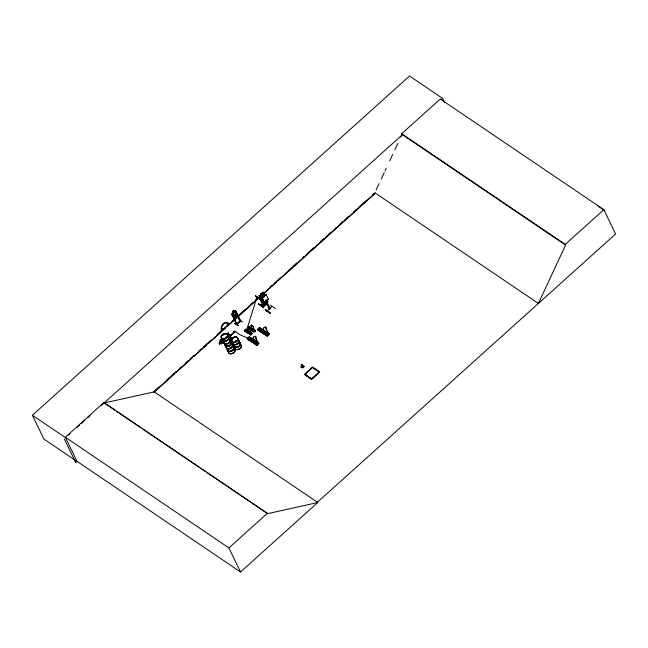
<?xml version="1.0" encoding="UTF-8"?>
<svg xmlns="http://www.w3.org/2000/svg" width="648" height="648" viewBox="0 0 648 648"><rect width="100%" height="100%" fill="white"/><g stroke="black" fill="none" stroke-linecap="round" stroke-linejoin="round"><path stroke-width="0.97" d="M227.877 333.477L228.266 333.129M228.064 332.959L232.357 341.804M226.905 334.7L228.371 333.364M229.222 336.474C229.19 337.786 230.388 334.757 228.282 337.559M251.051 333.566L250.768 333.185L251.294 333.372M254.364 330.529L253.846 330.48L254.405 330.747M257.507 343.391L256.762 342.849L257.418 342.962M267.883 333.955C266.231 332.878 268.45 334.757 267.357 333.558M267.154 333.485L267.827 334.101L267.357 333.671M256.794 342.857L257.369 343.456M250.525 333.995L248.856 331.104A1.247 0.81 -56.7 0 1 248.435 329.686L247.965 328.398M247.99 328.577L249.488 326.827L248.273 328.026M251.116 325.895L251.157 325.434M247.471 331.865L247.577 331.209L248.022 331.654M251.578 340.459L252.744 340.135M252.712 340.151L252.566 340.613M252.728 340.378L251.999 339.827L251.724 340.759M262.983 330.917C262.553 332.643 260.982 330.205 262.764 330.658M262.999 331.136L262.715 330.561M222.709 335.332L222.815 334.911L222.483 335.324M223.025 335.178L222.645 335.34M225.739 337.446L226.047 337.924L226.589 337.592M225.836 337.527L226.403 337.762M226.112 337.77L226.484 337.195M226.517 337.333L226.703 337.535M233.005 338.377L232.502 338.677L233.061 338.588M232.567 338.774L233.053 338.418M235.985 340.662C236.731 342.104 235.896 339.9 236.463 340.889M235.119 310.838C236.893 310.157 232.041 312.652 232.073 313.559L231.863 314.361L236.795 324.632L240.108 321.076M232.114 313.583L231.903 314.385L236.86 324.591L240.789 321.003L240.214 321.06M260.237 296.266L261.16 295.431L260.528 294.257L261.849 293.074L262.432 294.346L263.307 293.504L260.018 297.059L262.513 301.004M260.067 297.035L260.277 296.282M301.361 364.354L301.717 367.254L302.543 367.432L303.475 366.468L301.433 364.322L301.579 366.914M303.337 366.136L301.514 364.322L301.717 367.254M244.401 330.674L244.831 330.269L251.06 334.684M251.205 334.19L251.278 333.121C251.926 335.016 250.938 331.266 252.023 333.526L250.646 334.319L250.841 334.733L252.323 333.518L245.705 329.208L244.685 330.334M249.48 332.335L245.487 329.524L249.707 332.124M245.705 329.208L245.438 329.719L249.618 332.197M249.018 326.479L247.544 327.694L254.21 331.849L247.487 327.888L247.957 327.459L254.032 331.744M248.605 326.714L255.012 331.104L248.605 326.714L255.442 330.715L248.808 326.665M256.875 345.36L247.18 339.066L249.431 337.001M248.686 338.945L257.515 344.768L247.876 338.418L247.204 338.653L249.196 336.839L255.053 340.702M249.083 337.325L249.196 336.839M245.616 329.549L244.361 330.699L250.8 334.919L251.254 334.498M244.377 330.423L250.995 334.741L244.555 330.537M251.878 333.939L251.967 333.104M249.01 326.487L247.496 327.888L253.951 332.084L255.442 330.699M247.803 327.459L254.372 331.711L247.504 327.613M266.927 332.513L269.374 334.06L267.106 336.158L257.45 329.824L259.743 327.71L259.338 328.107M257.556 329.63L258.155 329.176L267.786 335.518L258.957 329.711M256.819 345.4L257.256 345.011L247.625 338.669M247.269 338.783L256.956 345.165L257.515 344.752L247.658 338.426M258.528 343.707L258.584 342.671C256.154 340.232 259.151 345.862 257.548 342.695L256.94 343.254L257.442 344.299L258.05 343.74M256.657 341.755L259.111 343.286L256.9 345.109L256.6 344.493L256.989 344.841L258.674 343.31L257.45 342.168M267.381 335.915L257.483 329.419L259.467 327.596L265.324 331.46M267.786 335.534L257.88 329.459M268.782 334.49L268.855 333.428L267.883 332.789L267.964 333.428M256.94 297.149L246.159 331.654L247.487 330.44L246.159 331.654M267.324 333.566L267.737 334.19M267.527 333.793L267.827 334.101L267.502 333.68M222.434 339.155L220.595 340.816C220.822 342.33 217.299 344.023 220.433 341.804L220.239 340.176L222.361 338.272M222.402 338.296L219.947 340.978M257.054 342.954L257.499 343.067L256.964 342.824M240.457 320.606L236.504 324.203L237.119 323.976M240.222 321.303L240.797 321.044L235.775 310.773M376.115 190.034L379.088 183.651M381.21 179.091L384.191 172.716M385.034 170.894L386.313 168.156M389.707 160.866L392.68 154.483M394.81 149.923L397.783 143.54M400.756 137.157L402.027 134.428L401.695 133.731L440.292 99.006L603.847 209.677L615.6 233.993L317.358 502.273L317.739 502.54L267.713 513.645L226.832 485.976M538.391 303.442L565.582 245.098L565.242 244.401L401.695 133.731M233.061 312.773L232.6 313.762L233.661 315.949L234.762 316.289L235.985 315.171L236.18 313.64L235.127 311.453L234.284 311.656M222.718 340.799L221.559 342.905L222.288 340.816L220.612 340.937L222.475 340.322M247.309 331.541L247.949 331.225L247.536 331.817M229.206 335.624L229.7 335.227L229.157 335.632M222.588 334.967L222.726 335.397M225.723 337.486L226.249 337.098M226.646 337.64L226.33 337.146M235.937 340.726L235.767 341.059M244.434 330.569L250.825 334.894M249.261 337.041L254.923 340.702M259.184 328.123L266.377 332.91M267.195 335.964L257.596 329.589M269.171 334.141L267.551 332.999M251.205 325.466L251.643 325.061M238.399 325.579L234.851 323.255M234.9 323.441L238.505 325.766L234.868 323.214M230.356 340.37L232.47 341.796L228.218 333.064L226.63 334.295M237.176 324.316L232.47 314.653L232.106 314.985L232.47 314.653M236.723 324.446L240.505 320.574M250.484 328.649L250.687 329.071M252.615 340.403L251.797 340.71M226.225 337.657L226.395 337.179M229.829 340.799L232.794 338.459M236.172 341.091L236.577 340.872M233.005 312.773L232.397 311.575L233.701 310.384L232.438 311.599L235.329 317.463M233.256 313.162L234.471 312.044M234.309 315.349L235.532 314.231M234.357 318.233L237.362 315.487L237.249 313.956M249.245 328.755L250.574 327.54L249.286 328.844A1.247 0.81 -56.7 0 1 250.112 329.962L251.408 333.185M254.794 331.047L254.34 329.954L255.093 330.294L255.239 330.893L248.832 326.398M254.486 330.342L253.595 331.152L251.934 328.261A1.247 0.81 -56.7 0 1 251.513 326.843L251.06 325.733M255.15 330.715L255.093 330.294M254.332 331.379C253.66 329.54 254.259 332.286 254.737 331.007L254.405 330.31M251.805 338.548L249.877 340.492L251.805 338.548A32.611 32.084 27.9 0 1 235.184 331.355L234.617 330.926L234.754 331.428M257.629 342.752L256.94 343.254M267.818 333.461C269.22 334.352 267.324 336.093 267.211 334.012L268.061 333.639L266.66 334.805L264.165 330.472A1.871 1.215 -56.7 0 1 263.347 328.787A1.871 1.215 -56.7 0 1 265.226 327.07A1.871 1.215 -56.7 0 1 266.045 328.755L268.061 333.639M256.389 344.048L257.791 342.881L255.847 338.037A1.871 1.215 -56.7 0 0 255.029 336.353A1.871 1.215 -56.7 0 0 253.149 338.07A1.871 1.215 -56.7 0 0 253.894 339.706L256.462 344.096M267.908 333.518L267.211 334.012M267.405 335.867L266.871 335.251L267.26 335.607L268.944 334.068L268.855 333.428M235.661 311.753L236.147 311.51L235.783 311.842L240.376 321.408L235.783 311.842M238.901 319.577L242.433 321.926M77.112 461.4L75.759 462.623L64.338 439.012M267.713 513.645L103.947 402.521L65.343 437.246L77.072 461.514L43.91 439.069L32.4 415.255L409.528 76.01L442.689 98.456L444.82 102.862M68.534 435.019L70.016 433.69M76.699 427.68L79.663 425.007M81.154 423.671L84.864 420.333M87.836 417.66L90.056 415.66M101.193 405.64L402.408 134.687M441.199 99.792L442.689 98.456M255.636 295.917L255.701 296.711L255.636 295.917L267.438 304.025L267.219 303.094L263.023 307.006M260.528 294.257L261.865 293.18M264.546 296.104L262.724 292.54L263.112 292.191L265.072 295.893L263.971 293.495L263.266 293.479M263.258 292.289L262.724 292.54M159.068 386.872L153.803 391.603L317.795 502.484L240.53 571.99L76.982 461.311M166.585 380.109L168.836 378.076M171.096 376.051L176.353 371.312M180.12 367.934L181.618 366.582M185.377 363.196L188.39 360.491M189.888 359.138L193.647 355.76M198.912 351.022L201.163 348.997M203.423 346.964L210.94 340.2M217.704 334.117L220.717 331.411M222.215 330.059L228.234 324.648M231.992 321.27L233.499 319.918M236.504 317.212L245.527 309.096M250.792 304.358L253.044 302.333M255.296 300.299L259.808 296.241M269.584 287.453L271.844 285.42M274.096 283.395L280.114 277.984M288.384 270.548L291.389 267.843M292.888 266.49L297.4 262.432M302.665 257.693L304.171 256.341M307.176 253.635L313.94 247.552M320.711 241.461L323.716 238.756M325.976 236.731L331.233 231.992M334.992 228.614L336.498 227.262M339.503 224.556L343.262 221.171M344.768 219.818L348.527 216.44M353.792 211.702L356.044 209.677M358.304 207.652L365.82 200.888M372.584 194.797L374.844 192.772L538.78 303.701M375.224 193.031L154.184 391.862L104.166 402.967L103.947 402.521M154.046 392.275L174.353 374.001M175.859 372.649L192.407 357.761M193.914 356.408L206.704 344.906M208.211 343.553L225.512 327.985M227.764 325.96L257.855 298.89M262.375 294.832L276.664 281.969M278.924 279.944L309.768 252.202M311.267 250.841L328.577 235.281M330.075 233.928L342.112 223.098M343.618 221.746L360.92 206.186M363.18 204.152L375.216 193.323M263.55 297.189L263.639 296.217L264.376 296.711M268.377 299.117L264.287 302.681L261.986 297.918L266.004 294.297L262.059 297.967L264.36 302.729L268.377 299.117L266.004 294.297M260.35 299.716L262.756 304.406L260.577 299.514L262.691 303.612M263.679 296.93L262.448 298.031L261.387 295.844L262.618 294.735L263.323 296.201M260.998 299.441L262.918 303.41M261.193 300.34L265.761 303.88M261.29 300.542L265.753 303.912M258.439 303.904L263.339 306.901L263.412 307.67L258.439 303.904L263.631 307.468L263.339 306.901M262.481 300.907L263.696 299.813M262.472 300.98L263.712 299.862M228.25 333.113L228.112 333.671M226.784 334.619L228.404 333.412M264.181 302.276L260.901 305.224L261.193 305.816L262.983 304.212L260.577 299.514M222.718 339.746L220.871 341.407L221.405 342.5L223.252 340.84M264.263 302.511L261.104 305.354L261.387 305.945L265.186 302.535M264.7 301.806L264.991 302.397L263.428 303.807L261.922 300.769M229.514 334.83C228.55 336.02 229.789 334.141 229.797 335.3L229.351 335.696M263.768 304.131C264.603 306.334 264.181 303.313 263.323 304.528L263.906 305.459L267.924 301.838L267.025 300.089M265.494 302.721L265.696 303.961L265.397 302.519L265.972 303.709L263.606 302.13M266.895 301.312C268.329 300.502 266.101 301.595 267.381 302.041M219.607 344.056L220.928 342.865M265.097 302.94L265.364 303.653M223.536 341.423L219.623 344.161L219.016 342.962M263.485 304.706L263.971 304.26M265.793 303.167L264.327 305.03M229.473 335.85L230.696 335.04M265.834 303.458L264.894 301.936M229.87 336.409L229.708 335.931L234.025 332.141M263.712 305.321L267.729 301.709L266.879 299.984M228.161 337.478L229.732 336.207M228.323 337.794L234.244 332.375M224.078 341.771L221.268 343.707L221.972 343.675M228.444 337.883L230.963 335.583L230.599 334.967M267.316 303.159L263.12 307.071L263.42 307.638M230.639 340.273L231.992 339.058M265.502 309.687L270.184 312.879M270.419 305.265L275.424 308.432M269.754 308.999L268.734 307.905L269.123 307.549L269.86 308.051L269.754 308.999L270.143 308.642L265.98 300.146M232.438 341.285L232.106 341.634L229.109 335.534L229.708 335.931M269.017 308.497L270.143 308.642M269.406 308.189L269.074 308.489L265.372 300.834M267.114 310.927L272.039 306.496M270.062 313.251L265.388 310.06M300.875 366.946L302.576 365.375L304.22 366.395M300.85 367.019L302.495 368.04L304.196 366.468M304.528 374.398L312.563 367.165L319.594 371.92L311.656 379.347L304.528 374.398L311.656 379.347M304.625 374.593L312.563 367.165M305.038 374.528L312.539 367.497L319.172 371.993L311.68 379.015L304.949 374.325L311.583 378.821M311.558 379.153L319.594 371.92M565.242 244.401L603.847 209.677M240.53 571.99L228.898 547.925L267.502 513.2M259.176 295.723L259.718 295.472L264.287 305.03L263.89 305.386L259.176 295.723L263.89 305.386M248.225 327.993L248.751 327.872L249.326 328.876M250.606 328.447L251.027 328.439M236.909 323.838L237.241 324.227M252.388 340.613L251.934 340.735M257.151 343.262L256.867 343.067M262.432 294.346L263.274 294.143L264.335 296.33M251.594 325.029L252.445 326.066A1.247 0.81 -56.7 0 1 253.19 327.11L254.534 330.375L253.651 331.185L251.983 328.293A1.247 0.81 -56.7 0 1 251.562 326.876L251.149 326.017M248.468 327.848L248.905 328.018M262.626 330.634L261.873 331.096L262.408 331.582M267.616 335.575L257.928 329.184M262.902 298.971L261.784 298.623L260.731 296.436L261.201 295.456L260.593 294.257M264.165 330.472L264.238 330.521A1.871 1.215 -56.7 0 1 263.42 328.836A1.871 1.215 -56.7 0 1 265.299 327.119A1.871 1.215 -56.7 0 1 266.117 328.803L267.989 333.59M267.729 332.926L268.701 333.574M259.516 327.718L265.194 331.46M260.285 328.487L265.105 331.663L260.164 328.593M234.268 311.55L233.701 310.384M259.135 328.066L266.36 332.821M259.848 328.884L266.328 333.072M252.396 326.033L252.445 326.066A1.247 0.81 -56.7 0 1 253.238 327.143L253.238 327.143M254.34 329.954L254.996 330.383M250.063 329.929L251.359 333.153L252.023 333.526M248.435 329.686L247.973 328.795M245.754 329.346L248.929 331.565M244.62 330.464L251.084 334.66M253.894 339.706L253.967 339.755A1.871 1.215 -56.7 0 1 253.149 338.07A1.871 1.215 -56.7 0 1 254.956 336.304A1.871 1.215 -56.7 0 1 255.766 337.989L255.847 338.037M257.693 342.662L258.674 343.31M250.015 337.73L254.834 340.897M249.885 337.835L255.604 341.464M248.864 337.308L255.466 341.585M249.683 337.924L255.304 341.618M249.577 338.118L256.017 342.346M247.204 338.653L257.126 345.125M402.027 134.428L565.582 245.098M263.655 296.282L264.335 296.744M263.25 296.565L264.003 297.043M267.284 302.106L266.49 300.34M265.024 301.668L267.357 303.288M262.456 300.283L267.656 303.855L265.283 302.268M262.74 300.883L264.238 301.895M264.991 302.397L267.43 304.05M265.202 302.721L255.409 296.112L266.028 303.661M268.734 307.905L269.463 308.399M263.525 304.633L263.906 305.459M265.583 309.882L270.289 313.057M265.283 309.882L269.989 313.057M312.66 367.359L319.691 372.122M232.43 338.337A3.483 2.462 -25.8 0 1 237.865 338.604A3.475 2.462 -25.8 0 1 233.547 342.484A3.475 2.462 -25.8 0 1 232.43 338.337A3.475 2.462 -25.8 0 1 237.857 338.604A3.483 2.462 -25.8 0 1 233.547 342.5A3.483 2.462 -25.8 0 1 232.43 338.337L232.705 338.523M229.327 336.369L227.991 333.59M230.421 340.532L232.583 341.958M230.259 340.686L232.357 342.16M220.903 342.946L221.308 343.732M104.166 402.967L115.012 410.306M116.681 411.44L140.883 427.818M142.552 428.944L199.292 467.338M200.961 468.472L205.133 471.29M206.801 472.424L225.156 484.842M65.343 437.246L228.898 547.925M32.4 415.255L65.561 437.692M597.91 206.056L601.044 208.211M602.616 209.296L604.179 210.373M233.377 317.504L234.382 318.322L237.452 315.519L237.298 313.924M234.868 331.565L235.491 331.987L235.184 331.355M301.587 364.403L303.475 366.468M303.361 366.873L301.571 364.468L303.021 367.222M263.112 292.191L264.368 294.791M266.053 301.296L269.754 308.95M262.124 301.393L263.226 303.701M261.168 300.073L263.039 303.872M262.975 306.909L263.412 307.67M258.925 304.293L258.463 303.904M267.883 332.789L268.183 333.404M266.288 334.959L266.045 334.465L266.19 335.227M254.445 329.864L254.648 330.278M253.376 331.314L253.319 331.493M257.612 342.023L257.912 342.646M249.958 327.2L248.597 328.325M251.319 332.675L251.521 333.088L250.25 334.125M256.017 344.201L255.774 343.707L255.919 344.469M248.719 331.25L247.35 332.384M246.839 330.01L245.471 331.144M246.402 329.719L245.033 330.853M233.677 310.457L236.552 316.346M230.332 336.296L231.563 338.847M229.91 335.567L231.555 338.969M230.502 336.984L231.692 339.568L230.34 337.009M220.004 340.953L221.341 343.675M255.766 337.989L257.718 342.833M301.442 364.557L302.543 367.432M301.361 364.557L302.073 367.44M239.558 342.606A3.499 2.479 -25.8 0 1 238.116 347.093A3.499 2.479 -25.8 0 1 233.726 345.408M239.517 342.419A3.548 2.511 -25.8 0 1 238.059 346.972A3.548 2.511 -25.8 0 1 233.612 345.263M239.93 344.404A3.507 2.479 -25.8 0 1 240.999 347.595A3.507 2.479 -25.8 0 1 236.723 349.645A3.507 2.479 -25.8 0 1 234.916 346.81A3.475 2.462 -25.8 0 0 236.706 349.564A3.475 2.462 -25.8 0 0 240.943 347.531A3.483 2.462 -25.8 0 0 239.89 344.355A3.475 2.462 -25.8 0 1 240.943 347.531A3.483 2.462 -25.8 0 1 236.706 349.564A3.483 2.462 -25.8 0 1 234.9 346.753M238.253 339.795A3.548 2.511 -25.8 0 1 236.787 344.339A3.548 2.511 -25.8 0 1 232.34 342.63M239.339 342.168A3.491 2.47 -25.8 0 1 237.484 346.826A3.491 2.47 -25.8 0 1 233.693 344.258M238.286 339.981A3.491 2.47 -25.8 0 1 236.844 344.461A3.491 2.47 -25.8 0 1 232.462 342.776M239.452 342.282A3.548 2.511 -25.8 0 1 237.994 346.834A3.548 2.511 -25.8 0 1 233.547 345.125M238.189 339.657A3.548 2.511 -25.8 0 1 236.723 344.209A3.548 2.511 -25.8 0 1 232.276 342.492M238.075 339.536A3.499 2.479 -25.8 0 1 236.633 344.023A3.499 2.479 -25.8 0 1 232.243 342.338M228.866 338.888A3.499 2.479 -25.8 0 1 229.927 342.071A3.499 2.479 -25.8 0 1 225.666 344.12A3.499 2.479 -25.8 0 1 223.86 341.294M228.817 338.693A3.548 2.511 -25.8 0 1 229.894 341.925A3.548 2.511 -25.8 0 1 225.577 343.999A3.548 2.511 -25.8 0 1 223.738 341.132M230.542 341.302A3.507 2.479 -25.8 0 1 228.679 345.975A3.507 2.479 -25.8 0 1 224.872 343.408M230.502 341.261A3.483 2.462 -25.8 0 1 229.068 345.724A3.483 2.462 -25.8 0 1 224.694 344.048A3.475 2.462 -25.8 0 0 229.06 345.716A3.475 2.462 -25.8 0 0 230.494 341.261M227.545 336.069A3.548 2.511 -25.8 0 1 228.623 339.301A3.548 2.511 -25.8 0 1 224.305 341.375A3.548 2.511 -25.8 0 1 222.466 338.507M229.303 338.758A3.491 2.47 -25.8 0 1 227.44 343.416A3.491 2.47 -25.8 0 1 223.649 340.848M228.752 338.564A3.548 2.511 -25.8 0 1 229.829 341.788A3.548 2.511 -25.8 0 1 225.504 343.869A3.548 2.511 -25.8 0 1 223.673 341.002M227.48 335.931A3.548 2.511 -25.8 0 1 228.558 339.163A3.548 2.511 -25.8 0 1 224.24 341.237A3.548 2.511 -25.8 0 1 222.402 338.369M228.031 336.126A3.499 2.479 -25.8 0 1 226.598 340.613A3.499 2.479 -25.8 0 1 222.207 338.92M233.142 346.688A3.499 2.479 -25.8 0 1 231.701 351.176A3.499 2.479 -25.8 0 1 227.31 349.483M232.438 346.186A3.548 2.511 -25.8 0 1 232.049 350.835A3.548 2.511 -25.8 0 1 227.189 349.337M233.515 348.486A3.507 2.479 -25.8 0 1 234.576 351.678A3.507 2.479 -25.8 0 1 230.307 353.727A3.507 2.479 -25.8 0 1 228.501 350.9M230.04 341.334A3.483 2.462 -25.8 0 1 230.688 341.642M233.555 348.575A3.507 2.479 -25.8 0 1 233.167 353.16A3.507 2.479 -25.8 0 1 228.371 351.686M230.639 341.504A3.507 2.479 -25.8 0 1 228.776 346.178A3.507 2.479 -25.8 0 1 224.969 343.602M231.83 343.869A3.548 2.511 -25.8 0 1 230.372 348.421A3.548 2.511 -25.8 0 1 225.917 346.712M232.268 345.943A3.491 2.47 -25.8 0 1 232.259 350.26A3.491 2.47 -25.8 0 1 227.156 349.709M231.863 344.064A3.491 2.47 -25.8 0 1 230.008 348.721A3.491 2.47 -25.8 0 1 226.217 346.154M232.373 346.056A3.548 2.511 -25.8 0 1 232.365 350.438A3.548 2.511 -25.8 0 1 227.181 349.88M231.765 343.74A3.548 2.511 -25.8 0 1 230.307 348.284A3.548 2.511 -25.8 0 1 225.852 346.575M231.66 343.618A3.499 2.479 -25.8 0 1 230.218 348.106A3.499 2.479 -25.8 0 1 225.828 346.413M233.466 348.446A3.475 2.462 -25.8 0 1 234.527 351.613A3.475 2.462 -25.8 0 1 230.291 353.646A3.475 2.462 -25.8 0 1 228.493 350.835M228.687 323.077L228.209 324.502L227.059 324.543L227.626 324.032A3.937 2.576 -55.9 0 0 223.592 324.065A3.937 2.576 -55.9 0 0 221.989 329.103L222.548 328.601L222.013 330.075L220.814 330.156L221.373 329.654A4.714 3.086 -55.9 0 1 223.301 323.619A4.714 3.086 -55.9 0 1 228.128 323.579L228.687 323.077M233.669 331.736L234.592 332.789L233.726 331.727M233.596 310.878L232.996 311.988L233.596 310.878M248.022 330.739L246.742 332.035L248.063 330.82M251.149 327.929L249.861 329.225L251.149 327.929M251.805 328.358L250.517 329.654L251.805 328.358M250.177 337.478L248.249 339.422L250.177 337.478M260.447 328.236L258.52 330.18L260.447 328.236M250.833 337.908L248.897 339.852L250.833 337.908M261.104 328.666L259.168 330.61L261.104 328.666M262.076 329.314L260.148 331.258L262.076 329.314M252.671 339.123L250.744 341.067L252.671 339.123M262.942 329.881L261.014 331.825L262.942 329.881M253.651 339.763L251.724 341.707L253.651 339.763M263.922 330.529L261.995 332.473L263.922 330.529M261.735 293.568L261.136 294.67L261.735 293.568M219.866 342.589L219.769 343.691L219.866 342.589M221.624 338.993L221.624 338.993M223.163 342.168L223.163 342.168M233.426 342.29A3.507 2.479 -25.8 0 0 237.784 338.377A3.507 2.479 -25.8 0 0 232.308 338.102A3.507 2.479 -25.8 0 0 233.426 342.29M233.474 342.379A3.507 2.479 -25.8 0 0 237.824 338.467A3.507 2.479 -25.8 0 0 232.349 338.191A3.507 2.479 -25.8 0 0 233.474 342.379M223.39 338.88A3.507 2.479 -25.8 0 0 227.74 334.967A3.507 2.479 -25.8 0 0 222.272 334.692A3.507 2.479 -25.8 0 0 223.39 338.88M223.503 339.082A3.483 2.462 -25.8 0 0 227.829 335.194A3.475 2.462 -25.8 0 0 222.394 334.927A3.483 2.462 -25.8 0 0 223.503 339.082A3.475 2.462 -25.8 0 0 227.821 335.194A3.483 2.462 -25.8 0 0 222.386 334.927A3.475 2.462 -25.8 0 0 223.503 339.074M223.422 338.961A3.507 2.479 -25.8 0 0 227.772 335.048A3.507 2.479 -25.8 0 0 222.305 334.773A3.507 2.479 -25.8 0 0 223.422 338.961M228.404 346.429A3.483 2.462 -25.8 0 0 231.166 342.095A3.475 2.462 -25.8 0 1 228.404 346.421A3.483 2.462 -25.8 0 1 225.05 343.732A3.475 2.462 -25.8 0 0 228.404 346.421"/></g></svg>
